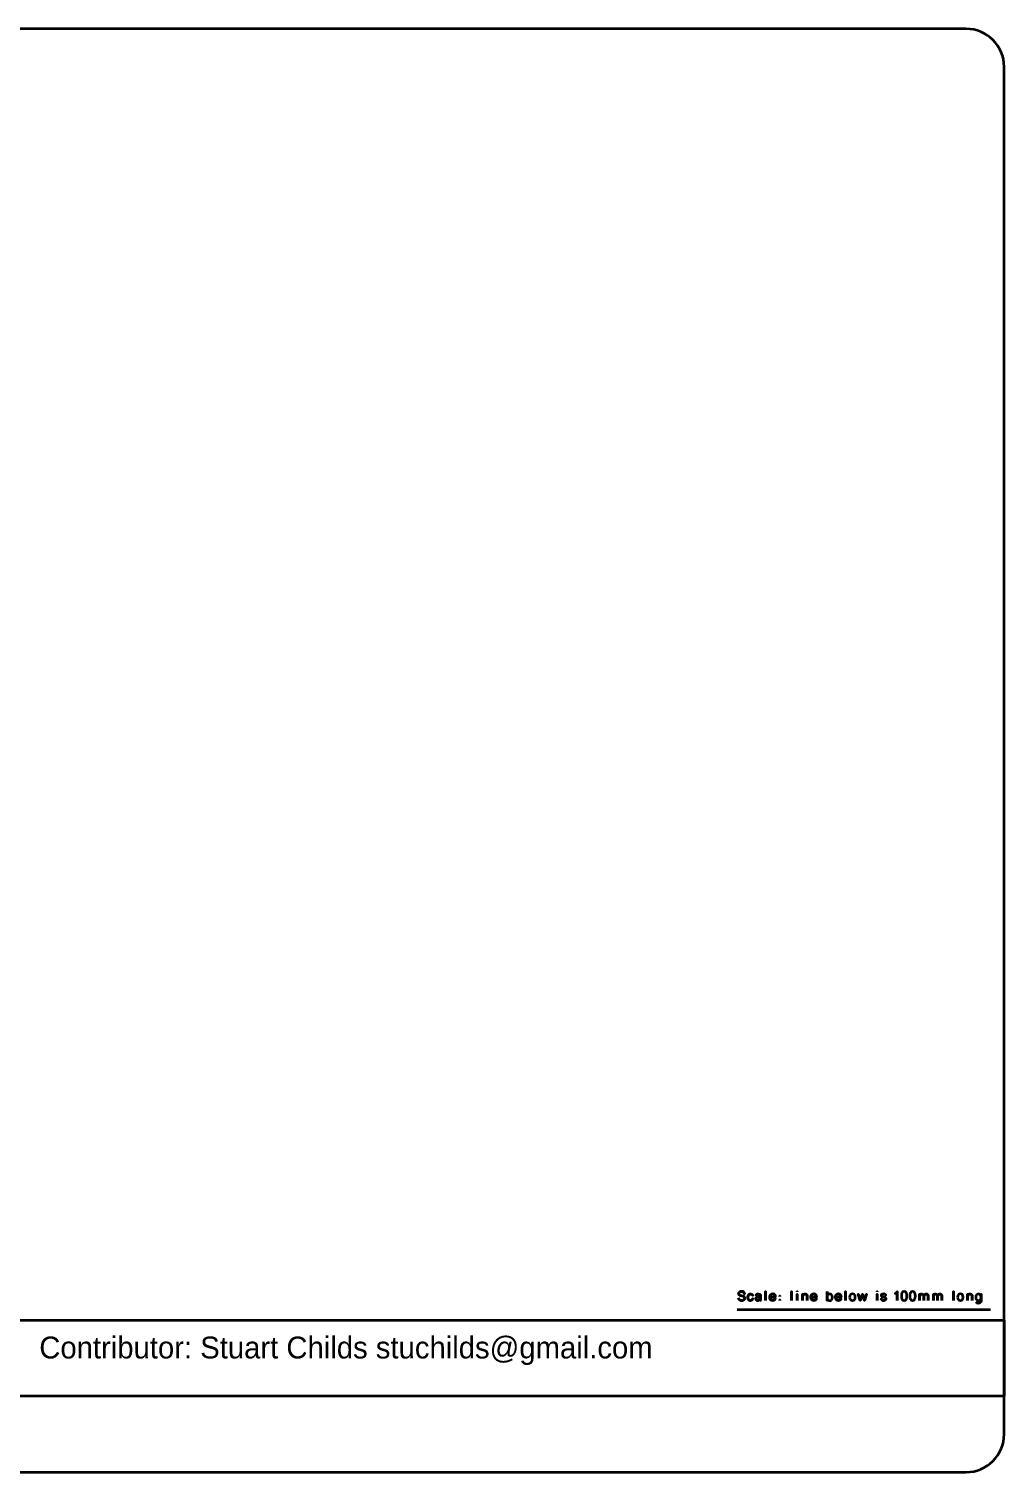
# Model space of a CAD drawing. Header units: inches. Extents: x 15 to 785, y -585 to -15.
# Drawn here: x 400 to 785, y -585 to -15 of the extents above; entities that cross this region are included whole.
import ezdxf

# ---------------------------------------------------------------- set-up
doc = ezdxf.new("R2010")
doc.units = ezdxf.units.IN
doc.header["$MEASUREMENT"] = 0
doc.layers.add('Layer 1', color=7, linetype='Continuous')

# ---------------------------------------------------------------- blocks, each defined once
blk = doc.blocks.new('block 2')
at = {"layer": 'Layer 1', "color": 179, "lineweight": 35, "true_color": 0x231f20}
blk.add_lwpolyline([(785, -555), (15, -555), (15, -525), (785, -525), (785, -555)], dxfattribs=at)
blk.add_open_spline([(785, -570), (785, -578.28), (778.28, -585), (770, -585), (770, -585), (30, -585), (30, -585), (21.72, -585), (15, -578.28), (15, -570), (15, -570), (15, -30), (15, -30), (15, -21.72), (21.72, -15), (30, -15), (30, -15), (770, -15), (770, -15), (778.28, -15), (785, -21.72), (785, -30), (785, -30), (785, -570), (785, -570)], degree=3, knots=[0, 0, 0, 0, 1, 1, 1, 2, 2, 2, 3, 3, 3, 4, 4, 4, 5, 5, 5, 6, 6, 6, 7, 7, 7, 8, 8, 8, 8], dxfattribs=at)
blk = doc.blocks.new('block 3')
at = {"layer": 'Layer 1', "color": 30, "lineweight": 35, "true_color": 0xf58726}
for points, knots in [([(680.11, -516.13), (680.11, -516.92), (680.71, -517.24), (681.42, -517.24), (682.13, -517.24), (682.58, -516.79), (682.6, -516.35), (682.61, -515.92), (682.39, -515.57), (681.95, -515.48), (681.95, -515.48), (680.74, -515.21), (680.74, -515.21), (680.4, -515.14), (680.2, -514.94), (680.2, -514.48), (680.2, -514.01), (680.59, -513.61), (681.3, -513.61), (682.01, -513.61), (682.53, -513.95), (682.51, -514.54), (682.53, -513.95), (682.01, -513.61), (681.3, -513.61), (680.59, -513.61), (680.2, -514.01), (680.2, -514.48), (680.2, -514.94), (680.39, -515.14), (680.74, -515.21), (680.74, -515.21), (681.95, -515.48), (681.95, -515.48), (682.4, -515.57), (682.61, -515.92), (682.6, -516.35), (682.58, -516.79), (682.13, -517.24), (681.42, -517.24), (680.71, -517.24), (680.11, -516.92), (680.11, -516.13)], [0, 0, 0, 0, 1, 1, 1, 2, 2, 2, 3, 3, 3, 4, 4, 4, 5, 5, 5, 6, 6, 6, 7, 7, 7, 8, 8, 8, 9, 9, 9, 10, 10, 10, 11, 11, 11, 12, 12, 12, 13, 13, 13, 14, 14, 14, 14]), ([(684.93, -517.21), (684.51, -517.21), (683.8, -517.14), (683.8, -515.9), (683.8, -514.67), (684.6, -514.65), (684.95, -514.65), (685.3, -514.65), (685.76, -514.92), (685.79, -515.27), (685.76, -514.92), (685.3, -514.65), (684.95, -514.65), (684.6, -514.65), (683.8, -514.67), (683.8, -515.9), (683.8, -517.14), (684.51, -517.21), (684.93, -517.21), (685.35, -517.21), (685.79, -516.82), (685.81, -516.41), (685.79, -516.82), (685.35, -517.21), (684.93, -517.21)], [0, 0, 0, 0, 1, 1, 1, 2, 2, 2, 3, 3, 3, 4, 4, 4, 5, 5, 5, 6, 6, 6, 7, 7, 7, 8, 8, 8, 8]), ([(688.77, -516.56), (688.62, -516.78), (688.11, -517.26), (687.7, -517.24), (687.29, -517.23), (686.97, -517.1), (686.97, -516.64), (686.97, -516.18), (687.24, -515.99), (687.77, -515.94), (688.29, -515.89), (688.52, -515.81), (688.77, -515.74), (688.52, -515.81), (688.29, -515.89), (687.77, -515.94), (687.24, -515.99), (686.97, -516.18), (686.97, -516.64), (686.97, -517.1), (687.29, -517.23), (687.7, -517.24), (688.11, -517.26), (688.62, -516.78), (688.77, -516.56)], [0, 0, 0, 0, 1, 1, 1, 2, 2, 2, 3, 3, 3, 4, 4, 4, 5, 5, 5, 6, 6, 6, 7, 7, 7, 8, 8, 8, 8]), ([(689.12, -517.21), (689.12, -517.21), (688.77, -517.19), (688.77, -516.89), (688.77, -516.89), (688.77, -515.26), (688.77, -515.26), (688.77, -515.06), (688.66, -514.66), (687.99, -514.66), (687.33, -514.66), (687.08, -514.96), (687.08, -515.27), (687.08, -514.96), (687.33, -514.66), (687.99, -514.66), (688.66, -514.66), (688.77, -515.06), (688.77, -515.26), (688.77, -515.26), (688.77, -516.89), (688.77, -516.89), (688.77, -517.19), (689.12, -517.21), (689.12, -517.21)], [0, 0, 0, 0, 1, 1, 1, 2, 2, 2, 3, 3, 3, 4, 4, 4, 5, 5, 5, 6, 6, 6, 7, 7, 7, 8, 8, 8, 8]), ([(690.82, -517.21), (690.82, -517.21), (690.82, -513.65), (690.82, -513.65), (690.82, -513.65), (690.82, -517.21), (690.82, -517.21)], [0, 0, 0, 0, 1, 1, 1, 2, 2, 2, 2]), ([(692.47, -515.86), (692.47, -515.86), (694.68, -515.86), (694.68, -515.86), (694.68, -515.31), (694.46, -514.61), (693.67, -514.61), (692.89, -514.61), (692.46, -515.14), (692.46, -515.96), (692.46, -516.78), (693.02, -517.21), (693.67, -517.19), (694.34, -517.17), (694.62, -516.66), (694.66, -516.47), (694.62, -516.66), (694.34, -517.17), (693.67, -517.19), (693.02, -517.21), (692.46, -516.78), (692.46, -515.96), (692.46, -515.14), (692.89, -514.61), (693.67, -514.61), (694.46, -514.61), (694.68, -515.31), (694.68, -515.86), (694.68, -515.86), (692.47, -515.86), (692.47, -515.86)], [0, 0, 0, 0, 1, 1, 1, 2, 2, 2, 3, 3, 3, 4, 4, 4, 5, 5, 5, 6, 6, 6, 7, 7, 7, 8, 8, 8, 9, 9, 9, 10, 10, 10, 10]), ([(696.43, -515.65), (696.43, -515.65), (696.43, -515.38), (696.43, -515.38), (696.43, -515.38), (696.43, -515.65), (696.43, -515.65)], [0, 0, 0, 0, 1, 1, 1, 2, 2, 2, 2]), ([(696.43, -517.21), (696.43, -517.21), (696.43, -516.94), (696.43, -516.94), (696.43, -516.94), (696.43, -517.21), (696.43, -517.21)], [0, 0, 0, 0, 1, 1, 1, 2, 2, 2, 2]), ([(701.08, -517.21), (701.08, -517.21), (701.08, -513.65), (701.08, -513.65), (701.08, -513.65), (701.08, -517.21), (701.08, -517.21)], [0, 0, 0, 0, 1, 1, 1, 2, 2, 2, 2]), ([(703.26, -513.73), (703.26, -513.73), (703.26, -513.64), (703.26, -513.64), (703.26, -513.64), (703.26, -513.73), (703.26, -513.73)], [0, 0, 0, 0, 1, 1, 1, 2, 2, 2, 2]), ([(703.26, -517.21), (703.26, -517.21), (703.26, -514.67), (703.26, -514.67), (703.26, -514.67), (703.26, -517.22), (703.26, -517.21)], [0, 0, 0, 0, 1, 1, 1, 2, 2, 2, 2]), ([(707.26, -517.21), (707.26, -517.21), (707.26, -515.56), (707.26, -515.33), (707.26, -515.11), (707.03, -514.68), (706.4, -514.68), (705.77, -514.67), (705.44, -515.16), (705.44, -515.62), (705.44, -515.16), (705.77, -514.67), (706.4, -514.68), (707.03, -514.68), (707.26, -515.11), (707.26, -515.33), (707.26, -515.56), (707.26, -517.21), (707.26, -517.21)], [0, 0, 0, 0, 1, 1, 1, 2, 2, 2, 3, 3, 3, 4, 4, 4, 5, 5, 5, 6, 6, 6, 6]), ([(705.44, -517.21), (705.44, -517.21), (705.44, -514.68), (705.44, -514.68), (705.44, -514.68), (705.44, -517.21), (705.44, -517.21)], [0, 0, 0, 0, 1, 1, 1, 2, 2, 2, 2]), ([(708.69, -515.86), (708.69, -515.86), (710.9, -515.86), (710.9, -515.86), (710.9, -515.31), (710.68, -514.61), (709.89, -514.61), (709.11, -514.61), (708.68, -515.14), (708.68, -515.96), (708.68, -516.78), (709.24, -517.21), (709.89, -517.19), (710.56, -517.17), (710.84, -516.66), (710.88, -516.47), (710.84, -516.66), (710.56, -517.17), (709.89, -517.19), (709.24, -517.21), (708.68, -516.78), (708.68, -515.96), (708.68, -515.14), (709.11, -514.61), (709.89, -514.61), (710.68, -514.61), (710.9, -515.31), (710.9, -515.86), (710.9, -515.86), (708.69, -515.86), (708.69, -515.86)], [0, 0, 0, 0, 1, 1, 1, 2, 2, 2, 3, 3, 3, 4, 4, 4, 5, 5, 5, 6, 6, 6, 7, 7, 7, 8, 8, 8, 9, 9, 9, 10, 10, 10, 10]), ([(715.12, -513.63), (715.12, -513.63), (715.12, -517.21), (715.12, -517.21), (715.12, -517.21), (715.12, -513.63), (715.12, -513.63)], [0, 0, 0, 0, 1, 1, 1, 2, 2, 2, 2]), ([(716.17, -514.66), (716.74, -514.66), (717.21, -514.94), (717.21, -515.94), (717.21, -516.92), (716.74, -517.21), (716.17, -517.21), (715.59, -517.21), (715.12, -516.92), (715.12, -515.94), (715.12, -514.94), (715.59, -514.66), (716.17, -514.66)], [0, 0, 0, 0, 1, 1, 1, 2, 2, 2, 3, 3, 3, 4, 4, 4, 4]), ([(716.17, -514.66), (716.74, -514.66), (717.21, -514.94), (717.21, -515.94), (717.21, -516.92), (716.74, -517.21), (716.17, -517.21), (715.59, -517.21), (715.12, -516.92), (715.12, -515.94), (715.12, -514.94), (715.59, -514.66), (716.17, -514.66)], [0, 0, 0, 0, 1, 1, 1, 2, 2, 2, 3, 3, 3, 4, 4, 4, 4]), ([(720.62, -515.86), (720.62, -515.31), (720.4, -514.61), (719.62, -514.61), (718.84, -514.61), (718.41, -515.14), (718.41, -515.96), (718.41, -516.78), (718.96, -517.21), (719.62, -517.19), (720.28, -517.17), (720.57, -516.66), (720.6, -516.47), (720.57, -516.66), (720.28, -517.17), (719.62, -517.19), (718.96, -517.21), (718.41, -516.78), (718.41, -515.96), (718.41, -515.14), (718.84, -514.61), (719.62, -514.61), (720.4, -514.61), (720.62, -515.31), (720.62, -515.86), (720.62, -515.86), (718.41, -515.86), (718.41, -515.86), (718.41, -515.86), (720.62, -515.86), (720.62, -515.86)], [0, 0, 0, 0, 1, 1, 1, 2, 2, 2, 3, 3, 3, 4, 4, 4, 5, 5, 5, 6, 6, 6, 7, 7, 7, 8, 8, 8, 9, 9, 9, 10, 10, 10, 10]), ([(722.37, -517.21), (722.37, -517.21), (722.37, -513.65), (722.37, -513.65), (722.37, -513.65), (722.37, -517.21), (722.37, -517.21)], [0, 0, 0, 0, 1, 1, 1, 2, 2, 2, 2]), ([(724.02, -515.92), (724.02, -514.92), (724.53, -514.63), (725.14, -514.63), (725.76, -514.63), (726.26, -514.92), (726.26, -515.92), (726.26, -516.92), (725.76, -517.21), (725.14, -517.21), (724.53, -517.21), (724.02, -516.92), (724.02, -515.92)], [0, 0, 0, 0, 1, 1, 1, 2, 2, 2, 3, 3, 3, 4, 4, 4, 4]), ([(724.02, -515.92), (724.02, -514.92), (724.53, -514.63), (725.14, -514.63), (725.76, -514.63), (726.26, -514.92), (726.26, -515.92), (726.26, -516.92), (725.76, -517.21), (725.14, -517.21), (724.53, -517.21), (724.02, -516.92), (724.02, -515.92)], [0, 0, 0, 0, 1, 1, 1, 2, 2, 2, 3, 3, 3, 4, 4, 4, 4]), ([(728.17, -517.21), (728.17, -517.21), (729.04, -514.68), (729.04, -514.68), (729.04, -514.68), (729.92, -517.21), (729.92, -517.21), (729.92, -517.21), (730.65, -514.68), (730.65, -514.68), (730.65, -514.68), (729.92, -517.21), (729.92, -517.21), (729.92, -517.21), (729.04, -514.68), (729.04, -514.68), (729.04, -514.68), (728.17, -517.21), (728.17, -517.21), (728.17, -517.21), (727.44, -514.68), (727.44, -514.68), (727.44, -514.68), (728.17, -517.21), (728.17, -517.21)], [0, 0, 0, 0, 1, 1, 1, 2, 2, 2, 3, 3, 3, 4, 4, 4, 5, 5, 5, 6, 6, 6, 7, 7, 7, 8, 8, 8, 8]), ([(734.88, -513.73), (734.88, -513.73), (734.88, -513.64), (734.88, -513.64), (734.88, -513.64), (734.88, -513.73), (734.88, -513.73)], [0, 0, 0, 0, 1, 1, 1, 2, 2, 2, 2]), ([(734.88, -517.21), (734.88, -517.21), (734.88, -514.67), (734.88, -514.67), (734.88, -514.67), (734.88, -517.22), (734.88, -517.21)], [0, 0, 0, 0, 1, 1, 1, 2, 2, 2, 2]), ([(737.47, -514.64), (736.84, -514.62), (736.56, -514.82), (736.56, -515.2), (736.56, -515.59), (736.88, -515.7), (737, -515.74), (737, -515.74), (737.93, -516.02), (737.93, -516.02), (738.05, -516.04), (738.35, -516.18), (738.35, -516.54), (738.35, -516.91), (737.96, -517.21), (737.47, -517.21), (736.97, -517.21), (736.52, -516.95), (736.52, -516.56), (736.52, -516.95), (736.97, -517.21), (737.47, -517.21), (737.96, -517.21), (738.35, -516.91), (738.35, -516.54), (738.35, -516.18), (738.05, -516.04), (737.93, -516.02), (737.93, -516.02), (737, -515.74), (737, -515.74), (736.88, -515.7), (736.56, -515.59), (736.56, -515.2), (736.56, -514.82), (736.84, -514.62), (737.47, -514.64), (738.09, -514.66), (738.25, -515.01), (738.24, -515.13), (738.25, -515.01), (738.09, -514.66), (737.47, -514.64)], [0, 0, 0, 0, 1, 1, 1, 2, 2, 2, 3, 3, 3, 4, 4, 4, 5, 5, 5, 6, 6, 6, 7, 7, 7, 8, 8, 8, 9, 9, 9, 10, 10, 10, 11, 11, 11, 12, 12, 12, 13, 13, 13, 14, 14, 14, 14]), ([(742.81, -517.21), (742.81, -517.21), (742.81, -513.65), (742.81, -513.65), (742.81, -514.26), (742.22, -514.4), (741.97, -514.42), (742.22, -514.4), (742.81, -514.26), (742.81, -513.65), (742.81, -513.65), (742.81, -517.21), (742.81, -517.21)], [0, 0, 0, 0, 1, 1, 1, 2, 2, 2, 3, 3, 3, 4, 4, 4, 4]), ([(744.47, -515.43), (744.47, -514.45), (744.68, -513.65), (745.55, -513.65), (746.42, -513.65), (746.62, -514.45), (746.62, -515.43), (746.62, -516.42), (746.42, -517.21), (745.55, -517.21), (744.68, -517.21), (744.47, -516.42), (744.47, -515.43)], [0, 0, 0, 0, 1, 1, 1, 2, 2, 2, 3, 3, 3, 4, 4, 4, 4]), ([(744.47, -515.43), (744.47, -514.45), (744.68, -513.65), (745.55, -513.65), (746.42, -513.65), (746.62, -514.45), (746.62, -515.43), (746.62, -516.42), (746.42, -517.21), (745.55, -517.21), (744.68, -517.21), (744.47, -516.42), (744.47, -515.43)], [0, 0, 0, 0, 1, 1, 1, 2, 2, 2, 3, 3, 3, 4, 4, 4, 4]), ([(747.79, -515.43), (747.79, -514.45), (748, -513.65), (748.87, -513.65), (749.74, -513.65), (749.95, -514.45), (749.95, -515.43), (749.95, -516.42), (749.74, -517.21), (748.87, -517.21), (748, -517.21), (747.79, -516.42), (747.79, -515.43)], [0, 0, 0, 0, 1, 1, 1, 2, 2, 2, 3, 3, 3, 4, 4, 4, 4]), ([(747.79, -515.43), (747.79, -514.45), (748, -513.65), (748.87, -513.65), (749.74, -513.65), (749.95, -514.45), (749.95, -515.43), (749.95, -516.42), (749.74, -517.21), (748.87, -517.21), (748, -517.21), (747.79, -516.42), (747.79, -515.43)], [0, 0, 0, 0, 1, 1, 1, 2, 2, 2, 3, 3, 3, 4, 4, 4, 4]), ([(753.34, -517.21), (753.34, -517.21), (753.34, -515.56), (753.34, -515.33), (753.34, -515.11), (753.19, -514.68), (752.56, -514.68), (751.93, -514.67), (751.65, -515.16), (751.65, -515.62), (751.65, -515.16), (751.93, -514.67), (752.56, -514.68), (753.19, -514.68), (753.34, -515.11), (753.34, -515.33), (753.34, -515.56), (753.34, -517.21), (753.34, -517.21)], [0, 0, 0, 0, 1, 1, 1, 2, 2, 2, 3, 3, 3, 4, 4, 4, 5, 5, 5, 6, 6, 6, 6]), ([(751.65, -517.21), (751.65, -517.21), (751.65, -514.68), (751.65, -514.68), (751.65, -514.68), (751.65, -517.21), (751.65, -517.21)], [0, 0, 0, 0, 1, 1, 1, 2, 2, 2, 2]), ([(755.04, -517.21), (755.04, -517.21), (755.04, -515.56), (755.04, -515.33), (755.04, -515.11), (754.82, -514.68), (754.19, -514.68), (753.56, -514.67), (753.34, -515.16), (753.34, -515.62), (753.34, -515.16), (753.56, -514.67), (754.19, -514.68), (754.82, -514.68), (755.04, -515.11), (755.04, -515.33), (755.04, -515.56), (755.04, -517.21), (755.04, -517.21)], [0, 0, 0, 0, 1, 1, 1, 2, 2, 2, 3, 3, 3, 4, 4, 4, 5, 5, 5, 6, 6, 6, 6]), ([(758.76, -517.21), (758.76, -517.21), (758.76, -515.56), (758.76, -515.33), (758.76, -515.11), (758.61, -514.68), (757.98, -514.68), (757.36, -514.67), (757.07, -515.16), (757.07, -515.62), (757.07, -515.16), (757.36, -514.67), (757.98, -514.68), (758.61, -514.68), (758.76, -515.11), (758.76, -515.33), (758.76, -515.56), (758.76, -517.21), (758.76, -517.21)], [0, 0, 0, 0, 1, 1, 1, 2, 2, 2, 3, 3, 3, 4, 4, 4, 5, 5, 5, 6, 6, 6, 6]), ([(757.07, -517.21), (757.07, -517.21), (757.07, -514.68), (757.07, -514.68), (757.07, -514.68), (757.07, -517.21), (757.07, -517.21)], [0, 0, 0, 0, 1, 1, 1, 2, 2, 2, 2]), ([(760.46, -517.21), (760.46, -517.21), (760.46, -515.56), (760.46, -515.33), (760.46, -515.11), (760.24, -514.68), (759.61, -514.68), (758.99, -514.67), (758.76, -515.16), (758.76, -515.62), (758.76, -515.16), (758.99, -514.67), (759.61, -514.68), (760.24, -514.68), (760.46, -515.11), (760.46, -515.33), (760.46, -515.56), (760.46, -517.21), (760.46, -517.21)], [0, 0, 0, 0, 1, 1, 1, 2, 2, 2, 3, 3, 3, 4, 4, 4, 5, 5, 5, 6, 6, 6, 6]), ([(764.97, -517.21), (764.97, -517.21), (764.97, -513.65), (764.97, -513.65), (764.97, -513.65), (764.97, -517.21), (764.97, -517.21)], [0, 0, 0, 0, 1, 1, 1, 2, 2, 2, 2]), ([(766.61, -515.92), (766.61, -514.92), (767.12, -514.63), (767.73, -514.63), (768.35, -514.63), (768.85, -514.92), (768.85, -515.92), (768.85, -516.92), (768.35, -517.21), (767.73, -517.21), (767.12, -517.21), (766.61, -516.92), (766.61, -515.92)], [0, 0, 0, 0, 1, 1, 1, 2, 2, 2, 3, 3, 3, 4, 4, 4, 4]), ([(766.61, -515.92), (766.61, -514.92), (767.12, -514.63), (767.73, -514.63), (768.35, -514.63), (768.85, -514.92), (768.85, -515.92), (768.85, -516.92), (768.35, -517.21), (767.73, -517.21), (767.12, -517.21), (766.61, -516.92), (766.61, -515.92)], [0, 0, 0, 0, 1, 1, 1, 2, 2, 2, 3, 3, 3, 4, 4, 4, 4]), ([(772.38, -517.21), (772.38, -517.21), (772.38, -515.56), (772.38, -515.33), (772.38, -515.11), (772.15, -514.68), (771.52, -514.68), (770.89, -514.67), (770.56, -515.16), (770.56, -515.62), (770.56, -515.16), (770.89, -514.67), (771.52, -514.68), (772.15, -514.68), (772.38, -515.11), (772.38, -515.33), (772.38, -515.56), (772.38, -517.21), (772.38, -517.21)], [0, 0, 0, 0, 1, 1, 1, 2, 2, 2, 3, 3, 3, 4, 4, 4, 5, 5, 5, 6, 6, 6, 6]), ([(770.56, -517.21), (770.56, -517.21), (770.56, -514.68), (770.56, -514.68), (770.56, -514.68), (770.56, -517.21), (770.56, -517.21)], [0, 0, 0, 0, 1, 1, 1, 2, 2, 2, 2]), ([(774.85, -514.65), (775.42, -514.65), (775.9, -514.94), (775.9, -515.93), (775.9, -516.91), (775.42, -517.2), (774.85, -517.2), (774.28, -517.2), (773.81, -516.91), (773.81, -515.93), (773.81, -514.94), (774.28, -514.65), (774.85, -514.65)], [0, 0, 0, 0, 1, 1, 1, 2, 2, 2, 3, 3, 3, 4, 4, 4, 4]), ([(774.85, -514.65), (775.42, -514.65), (775.9, -514.94), (775.9, -515.93), (775.9, -516.91), (775.42, -517.2), (774.85, -517.2), (774.28, -517.2), (773.81, -516.91), (773.81, -515.93), (773.81, -514.94), (774.28, -514.65), (774.85, -514.65)], [0, 0, 0, 0, 1, 1, 1, 2, 2, 2, 3, 3, 3, 4, 4, 4, 4]), ([(773.95, -517.73), (774.01, -518.02), (774.37, -518.19), (774.86, -518.21), (775.37, -518.22), (775.9, -517.85), (775.9, -517.39), (775.9, -516.93), (775.9, -514.69), (775.9, -514.69), (775.9, -514.69), (775.9, -516.93), (775.9, -517.39), (775.9, -517.85), (775.37, -518.22), (774.86, -518.21), (774.37, -518.19), (774.01, -518.02), (773.95, -517.73)], [0, 0, 0, 0, 1, 1, 1, 2, 2, 2, 3, 3, 3, 4, 4, 4, 5, 5, 5, 6, 6, 6, 6])]:
    blk.add_open_spline(points, degree=3, knots=knots, dxfattribs=at)

msp = doc.modelspace()

# ---------------------------------------------------------------- linework, layer by layer
at = {"layer": 'Layer 1', "color": 30, "lineweight": 35, "true_color": 0xf58726}
msp.add_lwpolyline([(679.57, -520.74), (779.57, -520.74)], dxfattribs=at)

# ---------------------------------------------------------------- block references
at = {"layer": 'Layer 1'}
for name in ['block 2', 'block 3']:
    msp.add_blockref(name, (0, 0), dxfattribs=at)

# ---------------------------------------------------------------- texts
at = {"layer": 'Layer 1', "color": 179, "true_color": 0x231f20, "insert": (24.12, -542.71), "char_height": 8.636, "attachment_point": 7}
msp.add_mtext('\\fEng_HelvLine Normal|b0|i0|c0|p34;\\W1;Date: 13-01-14^I^IFile Name: RPIH-01^I^IVersion:^I^IContributor: Stuart Childs stuchilds\\fMyriad Pro|b0|i0|c0|p34;@\\fEng_HelvLine Normal|b0|i0|c0|p34;gmail.com^I^I', dxfattribs=at)

doc.saveas('drawing.dxf')
